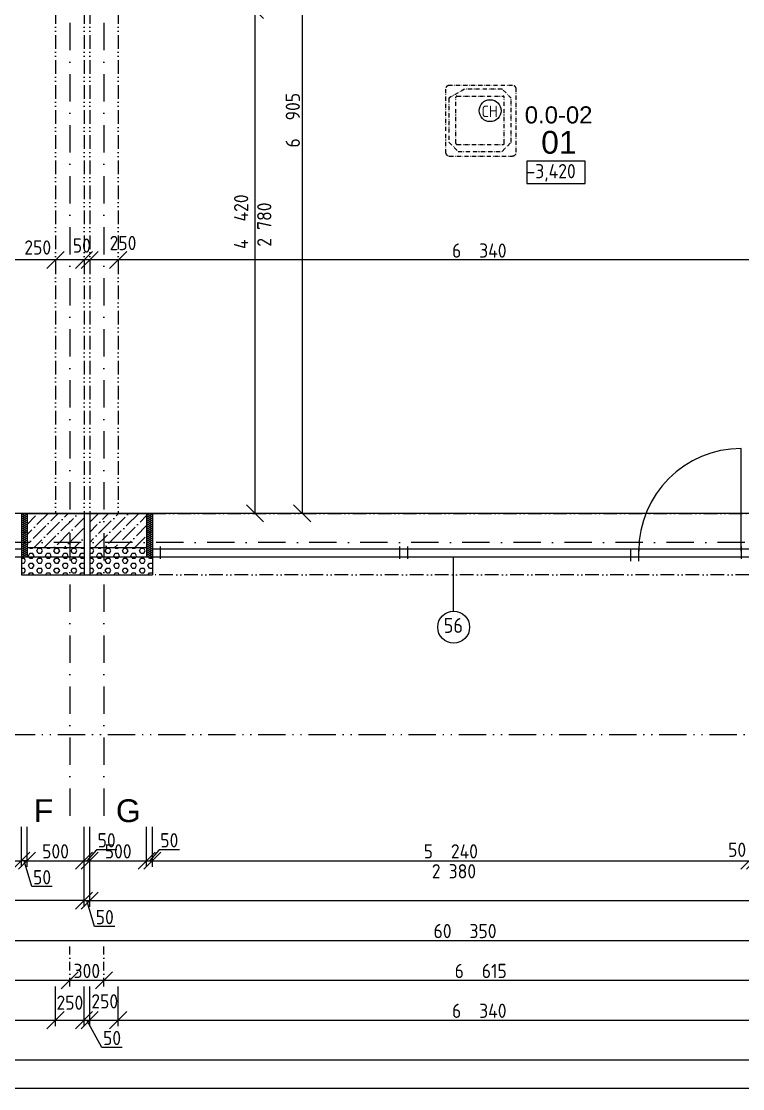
# Model space of a CAD drawing. Extents: x 4511820 to 5180432, y -1526536 to -944957.
# Drawn here: x 5006851 to 5013183, y -1436479 to -1427107 of the extents above; entities that cross this region are included whole.
import ezdxf

# ---------------------------------------------------------------- set-up
doc = ezdxf.new("R2010")
doc.units = 0
doc.header["$MEASUREMENT"] = 0
doc.linetypes.add('ACAD_ISO12W100', pattern=[22, 12, -3, 0.5, -3, 0.5, -3])
doc.linetypes.add('BODKOCIARKOVANA_3', pattern=[5.6, 3, -1.3, 0, -1.3])
doc.layers.get('0').update_dxf_attribs({"linetype": 'CONTINUOUS'})
doc.layers.get('Defpoints').update_dxf_attribs({"color": 61, "linetype": 'CONTINUOUS'})
for name, color, linetype in [('KÓTY', 4, 'CONTINUOUS'), ('MÚRY', 1, 'CONTINUOUS'), ('OKNÁ', 143, 'CONTINUOUS'), ('osi', 253, 'CONTINUOUS'), ('Plochy', 41, 'CONTINUOUS'), ('POPIS', 7, 'CONTINUOUS'), ('TENKÁ', 7, 'CONTINUOUS'), ('ZZ-chladenie', 133, 'CONTINUOUS'), ('ŠRAFY', 82, 'CONTINUOUS')]:
    doc.layers.add(name, color=color, linetype=linetype)
doc.styles.add('ARIAL', font='arial.ttf')
doc.styles.add('styl1', font='arial.ttf')
doc.styles.add('STYLE1', font='isocp.shx')
doc.dimstyles.new('STANDARD-50', dxfattribs={"dimtxt": 125, "dimasz": 150, "dimexe": 10, "dimexo": 200, "dimgap": 20, "dimtad": 1, "dimdsep": 46, "dimlunit": 6, "dimtxsty": 'STYLE1', "dimblk1": 'OBLIQUE', "dimblk2": 'OBLIQUE', "dimsah": 1, "dimcen": 2.5, "dimse1": 1, "dimse2": 1, "dimadec": 0, "dimazin": 0, "dimtfac": 1, "dimtmove": 1, "dimatfit": 3, "dimldrblk": 'OBLIQUE', "dimfxl": 1, "dimtolj": 1, "dimtzin": 0, "dimarcsym": 0})
pattern_1 = [(45, (584112, 0), (33.1456304, 121.533978), [156.25, -31.25, 0, -31.25])]
pattern_2 = [(0, (9e-09, -175781), (0, 43.3012702), [25, -50]), (120, (9e-09, -175781), (-37.5, -21.6506351), [25, -50]), (60, (25, -175781), (-37.5, 21.6506351), [25, -50])]

# ---------------------------------------------------------------- blocks, each defined once
blk = doc.blocks.new('_OBLIQUE')
at = {"color": 0, "linetype": 'ByBlock'}
blk.add_line((-0.5, -0.5), (0.5, 0.5), dxfattribs=at)
blk = doc.blocks.new('*D13541')
at = {"layer": 'Defpoints', "color": 0}
for p in [(5000661, -1431683), (5007276, -1431683), (5007276, -1435527.7)]:
    blk.add_point(p, dxfattribs=at)
at = {"layer": 'KÓTY', "color": 0, "lineweight": -2}
blk.add_line((5000661, -1435527.7), (5007276, -1435527.7), dxfattribs=at)
at = {"layer": 'KÓTY', "color": 0, "linetype": 'ByBlock', "lineweight": -2, "xscale": 150, "yscale": 150, "zscale": 150, "rotation": 180}
blk.add_blockref('_OBLIQUE', (5000661, -1435527.7), dxfattribs=at)
at = {"layer": 'KÓTY', "color": 0, "linetype": 'ByBlock', "lineweight": -2, "xscale": 150, "yscale": 150, "zscale": 150}
blk.add_blockref('_OBLIQUE', (5007276, -1435527.7), dxfattribs=at)
at = {"layer": 'KÓTY', "color": 0, "insert": (5003968.5, -1435445.2), "char_height": 125, "attachment_point": 5, "style": 'STYLE1'}
blk.add_mtext('\\A1;6ﾠ615', dxfattribs=at)
blk = doc.blocks.new('*D13542')
at = {"layer": 'Defpoints', "color": 0}
for p in [(5007276, -1431683), (5007576, -1431683), (5007576, -1435527.7)]:
    blk.add_point(p, dxfattribs=at)
at = {"layer": 'KÓTY', "color": 0, "lineweight": -2}
blk.add_line((5007276, -1435527.7), (5007576, -1435527.7), dxfattribs=at)
at = {"layer": 'KÓTY', "color": 0, "linetype": 'ByBlock', "lineweight": -2, "xscale": 150, "yscale": 150, "zscale": 150, "rotation": 180}
blk.add_blockref('_OBLIQUE', (5007276, -1435527.7), dxfattribs=at)
at = {"layer": 'KÓTY', "color": 0, "linetype": 'ByBlock', "lineweight": -2, "xscale": 150, "yscale": 150, "zscale": 150}
blk.add_blockref('_OBLIQUE', (5007576, -1435527.7), dxfattribs=at)
at = {"layer": 'KÓTY', "color": 0, "insert": (5007426, -1435445.2), "char_height": 125, "attachment_point": 5, "style": 'STYLE1'}
blk.add_mtext('\\A1;300', dxfattribs=at)
blk = doc.blocks.new('*D13543')
at = {"layer": 'Defpoints', "color": 0}
for p in [(5007576, -1431683), (5014191, -1431683), (5014191, -1435527.7)]:
    blk.add_point(p, dxfattribs=at)
at = {"layer": 'KÓTY', "color": 0, "lineweight": -2}
blk.add_line((5007576, -1435527.7), (5014191, -1435527.7), dxfattribs=at)
at = {"layer": 'KÓTY', "color": 0, "linetype": 'ByBlock', "lineweight": -2, "xscale": 150, "yscale": 150, "zscale": 150, "rotation": 180}
blk.add_blockref('_OBLIQUE', (5007576, -1435527.7), dxfattribs=at)
at = {"layer": 'KÓTY', "color": 0, "linetype": 'ByBlock', "lineweight": -2, "xscale": 150, "yscale": 150, "zscale": 150}
blk.add_blockref('_OBLIQUE', (5014191, -1435527.7), dxfattribs=at)
at = {"layer": 'KÓTY', "color": 0, "insert": (5010883.5, -1435445.2), "char_height": 125, "attachment_point": 5, "style": 'STYLE1'}
blk.add_mtext('\\A1;6ﾠ615', dxfattribs=at)
blk = doc.blocks.new('*D13551')
at = {"layer": 'Defpoints', "color": 0}
for p in [(5000811, -1431428), (5007151, -1431428), (5007151, -1435877.7)]:
    blk.add_point(p, dxfattribs=at)
at = {"layer": 'KÓTY', "color": 0, "lineweight": -2}
blk.add_line((5000811, -1435877.7), (5007151, -1435877.7), dxfattribs=at)
at = {"layer": 'KÓTY', "color": 0, "linetype": 'ByBlock', "lineweight": -2, "xscale": 150, "yscale": 150, "zscale": 150, "rotation": 180}
blk.add_blockref('_OBLIQUE', (5000811, -1435877.7), dxfattribs=at)
at = {"layer": 'KÓTY', "color": 0, "linetype": 'ByBlock', "lineweight": -2, "xscale": 150, "yscale": 150, "zscale": 150}
blk.add_blockref('_OBLIQUE', (5007151, -1435877.7), dxfattribs=at)
at = {"layer": 'KÓTY', "color": 0, "insert": (5003981, -1435795.2), "char_height": 125, "attachment_point": 5, "style": 'STYLE1'}
blk.add_mtext('\\A1;6ﾠ340', dxfattribs=at)
blk = doc.blocks.new('*D13552')
at = {"layer": 'Defpoints', "color": 0}
for p in [(5007151, -1431428), (5007401, -1431428), (5007401, -1435877.7)]:
    blk.add_point(p, dxfattribs=at)
at = {"layer": 'KÓTY', "color": 0, "lineweight": -2}
blk.add_line((5007151, -1435877.7), (5007401, -1435877.7), dxfattribs=at)
at = {"layer": 'KÓTY', "color": 0, "linetype": 'ByBlock', "lineweight": -2, "xscale": 150, "yscale": 150, "zscale": 150, "rotation": 180}
blk.add_blockref('_OBLIQUE', (5007151, -1435877.7), dxfattribs=at)
at = {"layer": 'KÓTY', "color": 0, "linetype": 'ByBlock', "lineweight": -2, "xscale": 150, "yscale": 150, "zscale": 150}
blk.add_blockref('_OBLIQUE', (5007401, -1435877.7), dxfattribs=at)
at = {"layer": 'KÓTY', "color": 0, "insert": (5007277, -1435723.9), "char_height": 125, "attachment_point": 5, "style": 'STYLE1'}
blk.add_mtext('\\A1;250', dxfattribs=at)
blk = doc.blocks.new('*D13553')
at = {"layer": 'Defpoints', "color": 0}
for p in [(5007401, -1431428), (5007451, -1431428), (5007451, -1435877.7)]:
    blk.add_point(p, dxfattribs=at)
at = {"layer": 'KÓTY', "color": 0, "lineweight": -2}
for p, q in [((5007401, -1435877.7), (5007451, -1435877.7)), ((5007558.5, -1436116.9), (5007426, -1435877.7)), ((5007736.1, -1436116.9), (5007558.5, -1436116.9))]:
    blk.add_line(p, q, dxfattribs=at)
at = {"layer": 'KÓTY', "color": 0, "linetype": 'ByBlock', "lineweight": -2, "xscale": 150, "yscale": 150, "zscale": 150, "rotation": 180}
blk.add_blockref('_OBLIQUE', (5007401, -1435877.7), dxfattribs=at)
at = {"layer": 'KÓTY', "color": 0, "linetype": 'ByBlock', "lineweight": -2, "xscale": 150, "yscale": 150, "zscale": 150}
blk.add_blockref('_OBLIQUE', (5007451, -1435877.7), dxfattribs=at)
at = {"layer": 'KÓTY', "color": 0, "insert": (5007647.3, -1436034.4), "char_height": 125, "attachment_point": 5, "style": 'STYLE1'}
blk.add_mtext('\\A1;50', dxfattribs=at)
blk = doc.blocks.new('*D13554')
at = {"layer": 'Defpoints', "color": 0}
for p in [(5007451, -1431428), (5007701, -1431428), (5007701, -1435877.7)]:
    blk.add_point(p, dxfattribs=at)
at = {"layer": 'KÓTY', "color": 0, "lineweight": -2}
blk.add_line((5007451, -1435877.7), (5007701, -1435877.7), dxfattribs=at)
at = {"layer": 'KÓTY', "color": 0, "linetype": 'ByBlock', "lineweight": -2, "xscale": 150, "yscale": 150, "zscale": 150, "rotation": 180}
blk.add_blockref('_OBLIQUE', (5007451, -1435877.7), dxfattribs=at)
at = {"layer": 'KÓTY', "color": 0, "linetype": 'ByBlock', "lineweight": -2, "xscale": 150, "yscale": 150, "zscale": 150}
blk.add_blockref('_OBLIQUE', (5007701, -1435877.7), dxfattribs=at)
at = {"layer": 'KÓTY', "color": 0, "insert": (5007583, -1435712.4), "char_height": 125, "attachment_point": 5, "style": 'STYLE1'}
blk.add_mtext('\\A1;250', dxfattribs=at)
blk = doc.blocks.new('*D13555')
at = {"layer": 'Defpoints', "color": 0}
for p in [(5007701, -1431428), (5014041, -1431428), (5014041, -1435877.7)]:
    blk.add_point(p, dxfattribs=at)
at = {"layer": 'KÓTY', "color": 0, "lineweight": -2}
blk.add_line((5007701, -1435877.7), (5014041, -1435877.7), dxfattribs=at)
at = {"layer": 'KÓTY', "color": 0, "linetype": 'ByBlock', "lineweight": -2, "xscale": 150, "yscale": 150, "zscale": 150, "rotation": 180}
blk.add_blockref('_OBLIQUE', (5007701, -1435877.7), dxfattribs=at)
at = {"layer": 'KÓTY', "color": 0, "linetype": 'ByBlock', "lineweight": -2, "xscale": 150, "yscale": 150, "zscale": 150}
blk.add_blockref('_OBLIQUE', (5014041, -1435877.7), dxfattribs=at)
at = {"layer": 'KÓTY', "color": 0, "insert": (5010871, -1435795.2), "char_height": 125, "attachment_point": 5, "style": 'STYLE1'}
blk.add_mtext('\\A1;6ﾠ340', dxfattribs=at)
blk = doc.blocks.new('*D13559')
at = {"layer": 'Defpoints', "color": 0}
for p in [(4980571, -1425038), (5007401, -1433058), (4980571, -1434827.7)]:
    blk.add_point(p, dxfattribs=at)
at = {"layer": 'KÓTY', "color": 0, "lineweight": -2}
blk.add_line((5007401, -1434827.7), (4980571, -1434827.7), dxfattribs=at)
at = {"layer": 'KÓTY', "color": 0, "linetype": 'ByBlock', "lineweight": -2, "xscale": 150, "yscale": 150, "zscale": 150, "rotation": 180}
blk.add_blockref('_OBLIQUE', (4980571, -1434827.7), dxfattribs=at)
at = {"layer": 'KÓTY', "color": 0, "linetype": 'ByBlock', "lineweight": -2, "xscale": 150, "yscale": 150, "zscale": 150}
blk.add_blockref('_OBLIQUE', (5007401, -1434827.7), dxfattribs=at)
at = {"layer": 'KÓTY', "color": 0, "insert": (4993986, -1434745.2), "char_height": 125, "attachment_point": 5, "style": 'STYLE1'}
blk.add_mtext('\\A1;26ﾠ830', dxfattribs=at)
blk = doc.blocks.new('*D13560')
at = {"layer": 'Defpoints', "color": 0}
for p in [(4980571, -1429158), (5040921, -1429158), (5040921, -1435177.7)]:
    blk.add_point(p, dxfattribs=at)
at = {"layer": 'KÓTY', "color": 0, "lineweight": -2}
blk.add_line((4980571, -1435177.7), (5040921, -1435177.7), dxfattribs=at)
at = {"layer": 'KÓTY', "color": 0, "linetype": 'ByBlock', "lineweight": -2, "xscale": 150, "yscale": 150, "zscale": 150, "rotation": 180}
blk.add_blockref('_OBLIQUE', (4980571, -1435177.7), dxfattribs=at)
at = {"layer": 'KÓTY', "color": 0, "linetype": 'ByBlock', "lineweight": -2, "xscale": 150, "yscale": 150, "zscale": 150}
blk.add_blockref('_OBLIQUE', (5040921, -1435177.7), dxfattribs=at)
at = {"layer": 'KÓTY', "color": 0, "insert": (5010746, -1435095.2), "char_height": 125, "attachment_point": 5, "style": 'STYLE1'}
blk.add_mtext('\\A1;60ﾠ350', dxfattribs=at)
blk = doc.blocks.new('*D13578')
at = {"layer": 'Defpoints', "color": 0}
for p in [(5007401, -1431968), (5007451, -1431968), (5007451, -1434827.7)]:
    blk.add_point(p, dxfattribs=at)
at = {"layer": 'KÓTY', "color": 0, "lineweight": -2}
for p, q in [((5007401, -1434827.7), (5007451, -1434827.7)), ((5007494.3, -1435055.2), (5007426, -1434827.7)), ((5007671.8, -1435055.2), (5007494.3, -1435055.2))]:
    blk.add_line(p, q, dxfattribs=at)
at = {"layer": 'KÓTY', "color": 0, "linetype": 'ByBlock', "lineweight": -2, "xscale": 150, "yscale": 150, "zscale": 150, "rotation": 180}
blk.add_blockref('_OBLIQUE', (5007401, -1434827.7), dxfattribs=at)
at = {"layer": 'KÓTY', "color": 0, "linetype": 'ByBlock', "lineweight": -2, "xscale": 150, "yscale": 150, "zscale": 150}
blk.add_blockref('_OBLIQUE', (5007451, -1434827.7), dxfattribs=at)
at = {"layer": 'KÓTY', "color": 0, "insert": (5007583, -1434972.7), "char_height": 125, "attachment_point": 5, "style": 'STYLE1'}
blk.add_mtext('\\A1;50', dxfattribs=at)
blk = doc.blocks.new('*D13579')
at = {"layer": 'Defpoints', "color": 0}
for p in [(5040921, -1431808), (5007451, -1431968), (5040921, -1434827.7)]:
    blk.add_point(p, dxfattribs=at)
at = {"layer": 'KÓTY', "color": 0, "lineweight": -2}
blk.add_line((5007451, -1434827.7), (5040921, -1434827.7), dxfattribs=at)
at = {"layer": 'KÓTY', "color": 0, "linetype": 'ByBlock', "lineweight": -2, "xscale": 150, "yscale": 150, "zscale": 150, "rotation": 180}
blk.add_blockref('_OBLIQUE', (5007451, -1434827.7), dxfattribs=at)
at = {"layer": 'KÓTY', "color": 0, "linetype": 'ByBlock', "lineweight": -2, "xscale": 150, "yscale": 150, "zscale": 150}
blk.add_blockref('_OBLIQUE', (5040921, -1434827.7), dxfattribs=at)
at = {"layer": 'KÓTY', "color": 0, "insert": (5024186, -1434745.2), "char_height": 125, "attachment_point": 5, "style": 'STYLE1'}
blk.add_mtext('\\A1;33ﾠ470', dxfattribs=at)
blk = doc.blocks.new('*D13585')
at = {"layer": 'Defpoints', "color": 0}
for p in [(5007951, -1431808), (5008001, -1431808), (5008001, -1434477.7)]:
    blk.add_point(p, dxfattribs=at)
at = {"layer": 'KÓTY', "color": 0, "lineweight": -2}
for p, q in [((5008061, -1434380.5), (5007976, -1434477.7)), ((5008238.6, -1434380.5), (5008061, -1434380.5)), ((5007951, -1434477.7), (5008001, -1434477.7))]:
    blk.add_line(p, q, dxfattribs=at)
at = {"layer": 'KÓTY', "color": 0, "linetype": 'ByBlock', "lineweight": -2, "xscale": 150, "yscale": 150, "zscale": 150, "rotation": 180}
blk.add_blockref('_OBLIQUE', (5007951, -1434477.7), dxfattribs=at)
at = {"layer": 'KÓTY', "color": 0, "linetype": 'ByBlock', "lineweight": -2, "xscale": 150, "yscale": 150, "zscale": 150}
blk.add_blockref('_OBLIQUE', (5008001, -1434477.7), dxfattribs=at)
at = {"layer": 'KÓTY', "color": 0, "insert": (5008149.8, -1434298), "char_height": 125, "attachment_point": 5, "style": 'STYLE1'}
blk.add_mtext('\\A1;50', dxfattribs=at)
blk = doc.blocks.new('*D13586')
at = {"layer": 'Defpoints', "color": 0}
for p in [(5007451, -1431808), (5007951, -1431808), (5007951, -1434477.7)]:
    blk.add_point(p, dxfattribs=at)
at = {"layer": 'KÓTY', "color": 0, "lineweight": -2}
blk.add_line((5007451, -1434477.7), (5007951, -1434477.7), dxfattribs=at)
at = {"layer": 'KÓTY', "color": 0, "linetype": 'ByBlock', "lineweight": -2, "xscale": 150, "yscale": 150, "zscale": 150, "rotation": 180}
blk.add_blockref('_OBLIQUE', (5007451, -1434477.7), dxfattribs=at)
at = {"layer": 'KÓTY', "color": 0, "linetype": 'ByBlock', "lineweight": -2, "xscale": 150, "yscale": 150, "zscale": 150}
blk.add_blockref('_OBLIQUE', (5007951, -1434477.7), dxfattribs=at)
at = {"layer": 'KÓTY', "color": 0, "insert": (5007701, -1434395.2), "char_height": 125, "attachment_point": 5, "style": 'STYLE1'}
blk.add_mtext('\\A1;500', dxfattribs=at)
blk = doc.blocks.new('*D13587')
at = {"layer": 'Defpoints', "color": 0}
for p in [(5007401, -1431808), (5007451, -1431808), (5007451, -1434477.7)]:
    blk.add_point(p, dxfattribs=at)
at = {"layer": 'KÓTY', "color": 0, "lineweight": -2}
for p, q in [((5007511, -1434380.5), (5007426, -1434477.7)), ((5007688.6, -1434380.5), (5007511, -1434380.5)), ((5007401, -1434477.7), (5007451, -1434477.7))]:
    blk.add_line(p, q, dxfattribs=at)
at = {"layer": 'KÓTY', "color": 0, "linetype": 'ByBlock', "lineweight": -2, "xscale": 150, "yscale": 150, "zscale": 150, "rotation": 180}
blk.add_blockref('_OBLIQUE', (5007401, -1434477.7), dxfattribs=at)
at = {"layer": 'KÓTY', "color": 0, "linetype": 'ByBlock', "lineweight": -2, "xscale": 150, "yscale": 150, "zscale": 150}
blk.add_blockref('_OBLIQUE', (5007451, -1434477.7), dxfattribs=at)
at = {"layer": 'KÓTY', "color": 0, "insert": (5007599.8, -1434298), "char_height": 125, "attachment_point": 5, "style": 'STYLE1'}
blk.add_mtext('\\A1;50', dxfattribs=at)
blk = doc.blocks.new('*D13588')
at = {"layer": 'Defpoints', "color": 0}
for p in [(5006901, -1431808), (5007401, -1431808), (5007401, -1434477.7)]:
    blk.add_point(p, dxfattribs=at)
at = {"layer": 'KÓTY', "color": 0, "lineweight": -2}
blk.add_line((5006901, -1434477.7), (5007401, -1434477.7), dxfattribs=at)
at = {"layer": 'KÓTY', "color": 0, "linetype": 'ByBlock', "lineweight": -2, "xscale": 150, "yscale": 150, "zscale": 150, "rotation": 180}
blk.add_blockref('_OBLIQUE', (5006901, -1434477.7), dxfattribs=at)
at = {"layer": 'KÓTY', "color": 0, "linetype": 'ByBlock', "lineweight": -2, "xscale": 150, "yscale": 150, "zscale": 150}
blk.add_blockref('_OBLIQUE', (5007401, -1434477.7), dxfattribs=at)
at = {"layer": 'KÓTY', "color": 0, "insert": (5007151, -1434395.2), "char_height": 125, "attachment_point": 5, "style": 'STYLE1'}
blk.add_mtext('\\A1;500', dxfattribs=at)
blk = doc.blocks.new('*D13589')
at = {"layer": 'Defpoints', "color": 0}
for p in [(5006851, -1431808), (5006901, -1431808), (5006851, -1434477.7)]:
    blk.add_point(p, dxfattribs=at)
at = {"layer": 'KÓTY', "color": 0, "lineweight": -2}
for p, q in [((5006901, -1434477.7), (5006851, -1434477.7)), ((5006944.3, -1434705.2), (5006876, -1434477.7)), ((5007121.8, -1434705.2), (5006944.3, -1434705.2))]:
    blk.add_line(p, q, dxfattribs=at)
at = {"layer": 'KÓTY', "color": 0, "linetype": 'ByBlock', "lineweight": -2, "xscale": 150, "yscale": 150, "zscale": 150, "rotation": 180}
blk.add_blockref('_OBLIQUE', (5006851, -1434477.7), dxfattribs=at)
at = {"layer": 'KÓTY', "color": 0, "linetype": 'ByBlock', "lineweight": -2, "xscale": 150, "yscale": 150, "zscale": 150}
blk.add_blockref('_OBLIQUE', (5006901, -1434477.7), dxfattribs=at)
at = {"layer": 'KÓTY', "color": 0, "insert": (5007033, -1434622.7), "char_height": 125, "attachment_point": 5, "style": 'STYLE1'}
blk.add_mtext('\\A1;50', dxfattribs=at)
blk = doc.blocks.new('*D13591')
at = {"layer": 'Defpoints', "color": 0}
for p in [(5001561, -1431738), (5006851, -1431808), (5006851, -1434477.7)]:
    blk.add_point(p, dxfattribs=at)
at = {"layer": 'KÓTY', "color": 0, "lineweight": -2}
blk.add_line((5001561, -1434477.7), (5006851, -1434477.7), dxfattribs=at)
at = {"layer": 'KÓTY', "color": 0, "linetype": 'ByBlock', "lineweight": -2, "xscale": 150, "yscale": 150, "zscale": 150, "rotation": 180}
blk.add_blockref('_OBLIQUE', (5001561, -1434477.7), dxfattribs=at)
at = {"layer": 'KÓTY', "color": 0, "linetype": 'ByBlock', "lineweight": -2, "xscale": 150, "yscale": 150, "zscale": 150}
blk.add_blockref('_OBLIQUE', (5006851, -1434477.7), dxfattribs=at)
at = {"layer": 'KÓTY', "color": 0, "insert": (5004206, -1434395.2), "char_height": 125, "attachment_point": 5, "style": 'STYLE1'}
blk.add_mtext('\\A1;5ﾠ290', dxfattribs=at)
blk = doc.blocks.new('*D13592')
at = {"layer": 'Defpoints', "color": 0}
for p in [(5008001, -1431968), (5013241, -1431968), (5013241, -1434477.7)]:
    blk.add_point(p, dxfattribs=at)
at = {"layer": 'KÓTY', "color": 0, "lineweight": -2}
blk.add_line((5008001, -1434477.7), (5013241, -1434477.7), dxfattribs=at)
at = {"layer": 'KÓTY', "color": 0, "linetype": 'ByBlock', "lineweight": -2, "xscale": 150, "yscale": 150, "zscale": 150, "rotation": 180}
blk.add_blockref('_OBLIQUE', (5008001, -1434477.7), dxfattribs=at)
at = {"layer": 'KÓTY', "color": 0, "linetype": 'ByBlock', "lineweight": -2, "xscale": 150, "yscale": 150, "zscale": 150}
blk.add_blockref('_OBLIQUE', (5013241, -1434477.7), dxfattribs=at)
at = {"layer": 'KÓTY', "color": 0, "insert": (5010621, -1434395.2), "char_height": 125, "attachment_point": 5, "style": 'STYLE1'}
blk.add_mtext('\\A1;5ﾠ240', dxfattribs=at)
blk = doc.blocks.new('*D21737')
at = {"layer": 'Defpoints', "color": 0}
for p in [(5007701, -1429202.5), (5007701, -1429218), (5014041, -1429218)]:
    blk.add_point(p, dxfattribs=at)
at = {"layer": 'KÓTY', "color": 0, "lineweight": -2}
blk.add_line((5014041, -1429202.5), (5007701, -1429202.5), dxfattribs=at)
at = {"layer": 'KÓTY', "color": 0, "linetype": 'ByBlock', "lineweight": -2, "xscale": 150, "yscale": 150, "zscale": 150, "rotation": 180}
blk.add_blockref('_OBLIQUE', (5007701, -1429202.5), dxfattribs=at)
at = {"layer": 'KÓTY', "color": 0, "linetype": 'ByBlock', "lineweight": -2, "xscale": 150, "yscale": 150, "zscale": 150}
blk.add_blockref('_OBLIQUE', (5014041, -1429202.5), dxfattribs=at)
at = {"layer": 'KÓTY', "color": 0, "insert": (5010871, -1429120), "char_height": 125, "attachment_point": 5, "style": 'STYLE1'}
blk.add_mtext('\\A1;6ﾠ340', dxfattribs=at)
blk = doc.blocks.new('*D21738')
at = {"layer": 'Defpoints', "color": 0}
for p in [(5007451, -1429202.5), (5007451, -1429218), (5007701, -1429218)]:
    blk.add_point(p, dxfattribs=at)
at = {"layer": 'KÓTY', "color": 0, "lineweight": -2}
blk.add_line((5007701, -1429202.5), (5007451, -1429202.5), dxfattribs=at)
at = {"layer": 'KÓTY', "color": 0, "linetype": 'ByBlock', "lineweight": -2, "xscale": 150, "yscale": 150, "zscale": 150, "rotation": 180}
blk.add_blockref('_OBLIQUE', (5007451, -1429202.5), dxfattribs=at)
at = {"layer": 'KÓTY', "color": 0, "linetype": 'ByBlock', "lineweight": -2, "xscale": 150, "yscale": 150, "zscale": 150}
blk.add_blockref('_OBLIQUE', (5007701, -1429202.5), dxfattribs=at)
at = {"layer": 'KÓTY', "color": 0, "insert": (5007743.5, -1429054), "char_height": 125, "attachment_point": 5, "style": 'STYLE1'}
blk.add_mtext('\\A1;250', dxfattribs=at)
blk = doc.blocks.new('*D21739')
at = {"layer": 'Defpoints', "color": 0}
for p in [(5007401, -1429202.5), (5007401, -1429218), (5007451, -1429218)]:
    blk.add_point(p, dxfattribs=at)
at = {"layer": 'KÓTY', "color": 0, "lineweight": -2}
blk.add_line((5007451, -1429202.5), (5007401, -1429202.5), dxfattribs=at)
at = {"layer": 'KÓTY', "color": 0, "linetype": 'ByBlock', "lineweight": -2, "xscale": 150, "yscale": 150, "zscale": 150, "rotation": 180}
blk.add_blockref('_OBLIQUE', (5007401, -1429202.5), dxfattribs=at)
at = {"layer": 'KÓTY', "color": 0, "linetype": 'ByBlock', "lineweight": -2, "xscale": 150, "yscale": 150, "zscale": 150}
blk.add_blockref('_OBLIQUE', (5007451, -1429202.5), dxfattribs=at)
at = {"layer": 'KÓTY', "color": 0, "insert": (5007382, -1429076), "char_height": 125, "attachment_point": 5, "style": 'STYLE1'}
blk.add_mtext('\\A1;50', dxfattribs=at)
blk = doc.blocks.new('*D21740')
at = {"layer": 'Defpoints', "color": 0}
for p in [(5007151, -1429202.5), (5007151, -1429218), (5007401, -1429218)]:
    blk.add_point(p, dxfattribs=at)
at = {"layer": 'KÓTY', "color": 0, "lineweight": -2}
blk.add_line((5007401, -1429202.5), (5007151, -1429202.5), dxfattribs=at)
at = {"layer": 'KÓTY', "color": 0, "linetype": 'ByBlock', "lineweight": -2, "xscale": 150, "yscale": 150, "zscale": 150, "rotation": 180}
blk.add_blockref('_OBLIQUE', (5007151, -1429202.5), dxfattribs=at)
at = {"layer": 'KÓTY', "color": 0, "linetype": 'ByBlock', "lineweight": -2, "xscale": 150, "yscale": 150, "zscale": 150}
blk.add_blockref('_OBLIQUE', (5007401, -1429202.5), dxfattribs=at)
at = {"layer": 'KÓTY', "color": 0, "insert": (5006995, -1429093), "char_height": 125, "attachment_point": 5, "style": 'STYLE1'}
blk.add_mtext('\\A1;250', dxfattribs=at)
blk = doc.blocks.new('*D21741')
at = {"layer": 'Defpoints', "color": 0}
for p in [(5000811, -1429202.5), (5000811, -1429218), (5007151, -1429218)]:
    blk.add_point(p, dxfattribs=at)
at = {"layer": 'KÓTY', "color": 0, "lineweight": -2}
blk.add_line((5007151, -1429202.5), (5000811, -1429202.5), dxfattribs=at)
at = {"layer": 'KÓTY', "color": 0, "linetype": 'ByBlock', "lineweight": -2, "xscale": 150, "yscale": 150, "zscale": 150, "rotation": 180}
blk.add_blockref('_OBLIQUE', (5000811, -1429202.5), dxfattribs=at)
at = {"layer": 'KÓTY', "color": 0, "linetype": 'ByBlock', "lineweight": -2, "xscale": 150, "yscale": 150, "zscale": 150}
blk.add_blockref('_OBLIQUE', (5007151, -1429202.5), dxfattribs=at)
at = {"layer": 'KÓTY', "color": 0, "insert": (5004537, -1429118), "char_height": 125, "attachment_point": 5, "style": 'STYLE1'}
blk.add_mtext('\\A1;6ﾠ340', dxfattribs=at)
blk = doc.blocks.new('*D21846')
at = {"layer": 'Defpoints', "color": 0}
for p in [(5008216, -1424523), (5008216, -1431428), (5009316.5, -1431428)]:
    blk.add_point(p, dxfattribs=at)
at = {"layer": 'KÓTY', "color": 0, "lineweight": -2}
blk.add_line((5009316.5, -1424523), (5009316.5, -1431428), dxfattribs=at)
at = {"layer": 'KÓTY', "color": 0, "linetype": 'ByBlock', "lineweight": -2, "xscale": 150, "yscale": 150, "zscale": 150}
for p, rotation in [((5009316.5, -1424523), 90), ((5009316.5, -1431428), 270)]:
    blk.add_blockref('_OBLIQUE', p, dxfattribs=dict(at, rotation=rotation))
at = {"layer": 'KÓTY', "color": 0, "insert": (5009234, -1427975.5), "char_height": 125, "attachment_point": 5, "rotation": 90, "style": 'STYLE1'}
blk.add_mtext('\\A1;6ﾠ905', dxfattribs=at)
blk = doc.blocks.new('*D21850')
at = {"layer": 'Defpoints', "color": 0}
for p in [(5007701, -1427008), (5007701, -1431428), (5008902, -1431428)]:
    blk.add_point(p, dxfattribs=at)
at = {"layer": 'KÓTY', "color": 0, "lineweight": -2}
blk.add_line((5008902, -1427008), (5008902, -1431428), dxfattribs=at)
at = {"layer": 'KÓTY', "color": 0, "linetype": 'ByBlock', "lineweight": -2, "xscale": 150, "yscale": 150, "zscale": 150}
for p, rotation in [((5008902, -1427008), 90), ((5008902, -1431428), 270)]:
    blk.add_blockref('_OBLIQUE', p, dxfattribs=dict(at, rotation=rotation))
at = {"layer": 'KÓTY', "color": 0, "insert": (5008780.5, -1428866.5), "char_height": 125, "attachment_point": 5, "rotation": 90, "style": 'STYLE1'}
blk.add_mtext('\\A1;4ﾠ420', dxfattribs=at)
blk = doc.blocks.new('*D48891')
at = {"layer": 'Defpoints', "color": 0}
for p in [(5013241, -1431808), (5013291, -1431808), (5013241, -1434477.7)]:
    blk.add_point(p, dxfattribs=at)
at = {"layer": 'KÓTY', "color": 0, "lineweight": -2}
blk.add_line((5013291, -1434477.7), (5013241, -1434477.7), dxfattribs=at)
at = {"layer": 'KÓTY', "color": 0, "linetype": 'ByBlock', "lineweight": -2, "xscale": 150, "yscale": 150, "zscale": 150, "rotation": 180}
blk.add_blockref('_OBLIQUE', (5013241, -1434477.7), dxfattribs=at)
at = {"layer": 'KÓTY', "color": 0, "linetype": 'ByBlock', "lineweight": -2, "xscale": 150, "yscale": 150, "zscale": 150}
blk.add_blockref('_OBLIQUE', (5013291, -1434477.7), dxfattribs=at)
at = {"layer": 'KÓTY', "color": 0, "insert": (5013134.5, -1434381.5), "char_height": 125, "attachment_point": 5, "style": 'STYLE1'}
blk.add_mtext('\\A1;50', dxfattribs=at)

msp = doc.modelspace()

# ---------------------------------------------------------------- hatches: boundary and pattern name
at = {"layer": 'ŠRAFY'}
h = msp.add_hatch(dxfattribs=at)
h.set_pattern_fill('HONEY', color=256, scale=80)
h.set_pattern_definition([(0, (665108.856, -26883.5), (15, 8.660254038), [10, -20]), (120, (665108.856, -26883.5), (-15, 8.660254038), [10, -20]), (60, (665108.856, -26883.5), (1e-14, 17.320508076), [-20, 10])])
h.paths.add_polyline_path([(5006901, -1431728.048), (5006901, -1431428.048), (5006851, -1431428.048), (5006851, -1431738.048), (5006851, -1431808.048), (5006901, -1431808.048)])
h = msp.add_hatch(dxfattribs=at)
h.set_pattern_fill('ANSI36', color=256, scale=500)
h.set_pattern_definition(pattern_1)
h.paths.add_polyline_path([(5007151, -1431428.048), (5006901, -1431428.048), (5006901, -1431728.048), (5007401, -1431728.048), (5007401, -1431428.048)])
h = msp.add_hatch(dxfattribs=at)
h.set_pattern_fill('ANSI36', color=256, scale=500)
h.set_pattern_definition(pattern_1)
h.paths.add_polyline_path([(5007701, -1431428.048), (5007451, -1431428.048), (5007451, -1431728.048), (5007951, -1431728.048), (5007951, -1431428.048)])
h = msp.add_hatch(dxfattribs=at)
h.set_pattern_fill('HONEY', color=256, scale=80)
h.set_pattern_definition([(0, (666208.856, -26883.5), (15, 8.660254038), [10, -20]), (120, (666208.856, -26883.5), (-15, 8.660254038), [10, -20]), (60, (666208.856, -26883.5), (1e-14, 17.320508076), [-20, 10])])
h.paths.add_polyline_path([(5008001, -1431728.048), (5008001, -1431428.048), (5007951, -1431428.048), (5007951, -1431738.048), (5007951, -1431808.048), (5008001, -1431808.048)])
h = msp.add_hatch(dxfattribs=at)
h.set_pattern_fill('HEX', color=256, scale=200)
h.set_pattern_definition(pattern_2)
h.paths.add_polyline_path([(5007401, -1431728.048), (5006901, -1431728.048), (5006901, -1431808.048), (5007401, -1431808.048)])
h = msp.add_hatch(dxfattribs=at)
h.set_pattern_fill('HEX', color=256, scale=200)
h.set_pattern_definition(pattern_2)
h.paths.add_polyline_path([(5007951, -1431808.048), (5007951, -1431728.048), (5007451, -1431728.048), (5007451, -1431808.048)])
h = msp.add_hatch(dxfattribs=at)
h.set_pattern_fill('HEX', color=256, scale=200)
h.set_pattern_definition(pattern_2)
h.paths.add_polyline_path([(5006901, -1431808.048), (5006851, -1431808.048), (5006851, -1431968.048), (5007401, -1431968.048), (5007401, -1431808.048)])
h = msp.add_hatch(dxfattribs=at)
h.set_pattern_fill('HEX', color=256, scale=200)
h.set_pattern_definition(pattern_2)
h.paths.add_polyline_path([(5007451, -1431968.048), (5008001, -1431968.048), (5008001, -1431808.048), (5007951, -1431808.048), (5007451, -1431808.048)])

# ---------------------------------------------------------------- linework, layer by layer
at = {"layer": 'KÓTY', "ltscale": 25}
for p, q in [((5006851, -1434531.142), (5006851, -1434181.142)), ((5006901, -1434531.142), (5006901, -1434181.142)), ((5006901, -1434531.142), (5006901, -1434181.142)), ((5007401, -1434531.142), (5007401, -1434181.142)), ((5007451, -1434531.142), (5007451, -1434181.142)), ((5007451, -1434531.142), (5007451, -1434181.142)), ((5007951, -1434531.142), (5007951, -1434181.142)), ((5007951, -1434531.142), (5007951, -1434181.142)), ((5008001, -1434531.142), (5008001, -1434181.142)), ((5008001, -1434531.142), (5008001, -1434181.142)), ((5007401, -1434881.142), (5007401, -1434531.142)), ((5007451, -1434881.142), (5007451, -1434531.142)), ((5007151, -1435931.142), (5007151, -1435581.142)), ((5007401, -1435931.142), (5007401, -1435581.142)), ((5007451, -1435931.142), (5007451, -1435581.142)), ((5007701, -1435931.142), (5007701, -1435581.142))]:
    msp.add_line(p, q, dxfattribs=at)
at = {"layer": 'KÓTY', "linetype": 'BODKOCIARKOVANA_3', "ltscale": 25}
for p, q in [((5007276, -1435581.142), (5007276, -1435231.142)), ((5007576, -1435581.142), (5007576, -1435231.142))]:
    msp.add_line(p, q, dxfattribs=at)
at = {"layer": 'MÚRY'}
for p, q in [((5006851, -1431428.048), (5008001, -1431428.048)), ((5006851, -1431428.048), (5006851, -1431968.048)), ((5008001, -1431428.048), (5008001, -1431968.048)), ((5006851, -1431968.048), (5008001, -1431968.048))]:
    msp.add_line(p, q, dxfattribs=at)
at = {"layer": 'OKNÁ', "ltscale": 0.25}
for p, q in [((5013171, -1431758.048), (5013171, -1430858.048)), ((5013171, -1431738.048), (5013171, -1431628.048)), ((5013171, -1431738.048), (5013171, -1431628.048)), ((5001561, -1431738.048), (5006851, -1431738.048)), ((5008001, -1431738.048), (5013241, -1431738.048)), ((5008071, -1431718.048), (5008071, -1431828.048)), ((5010171, -1431718.048), (5010171, -1431828.048)), ((5010241, -1431718.048), (5010241, -1431828.048)), ((5012201, -1431848.048), (5012201, -1431738.048)), ((5012271, -1431848.048), (5012271, -1431738.048)), ((5013171, -1431718.048), (5013171, -1431828.048)), ((5001561, -1431808.048), (5006851, -1431808.048)), ((5008001, -1431808.048), (5013241, -1431808.048)), ((5010646, -1432286.971), (5010646, -1431808.048))]:
    msp.add_line(p, q, dxfattribs=at)
msp.add_circle((5010646, -1432426.971), 140, dxfattribs=at)
msp.add_arc((5013171, -1431758.048), 900, 90, 180, dxfattribs=at)
at = {"layer": 'osi', "linetype": 'BODKOCIARKOVANA_3', "ltscale": 80}
for p, q in [((5007276, -1396650.857), (5007276, -1434168.048)), ((5007576, -1396650.857), (5007576, -1434168.048)), ((5041881, -1431683.048), (4978211, -1431683.048))]:
    msp.add_line(p, q, dxfattribs=at)
at = {"layer": 'Plochy'}
msp.add_lwpolyline([(5000811, -1431428.048), (5000811, -1427008.048), (5007701, -1427008.048), (5007701, -1425423.048), (5008216, -1425423.048), (5008216, -1424523.048), (5013741, -1424523.048), (5013741, -1425383.048), (5014041, -1425383.048), (5014041, -1431428.048)], close=True, dxfattribs=at)
at = {"layer": 'TENKÁ', "linetype": 'ACAD_ISO12W100', "ltscale": 10}
for p, q in [((5007151, -1427008.048), (5007151, -1431428.048)), ((5007401, -1427008.048), (5007401, -1431428.048)), ((5007451, -1427008.048), (5007451, -1431428.048)), ((5007701, -1427008.048), (5007701, -1431428.048)), ((5008001, -1431428.048), (5013241, -1431428.048)), ((5013241, -1431968.048), (5008001, -1431968.048))]:
    msp.add_line(p, q, dxfattribs=at)
at = {"layer": 'TENKÁ'}
for p, q in [((5006901, -1431428.048), (5006901, -1431808.048)), ((5007401, -1431428.048), (5007401, -1431968.048)), ((5007451, -1431428.048), (5007451, -1431968.048)), ((5007951, -1431428.048), (5007951, -1431808.048)), ((5006901, -1431728.048), (5007401, -1431728.048)), ((5007451, -1431728.048), (5007951, -1431728.048)), ((5006851, -1431808.048), (5007401, -1431808.048)), ((5007451, -1431808.048), (5008001, -1431808.048))]:
    msp.add_line(p, q, dxfattribs=at)
at = {"layer": 'TENKÁ', "linetype": 'ACAD_ISO12W100', "ltscale": 20}
msp.add_line((4979011, -1433368.048), (5027781, -1433368.048), dxfattribs=at)
at = {"layer": 'TENKÁ', "color": 7}
for p, q in [((5054287, -1436228.808), (4975996, -1436228.808)), ((5054537, -1436478.808), (4975746, -1436478.808))]:
    msp.add_line(p, q, dxfattribs=at)
at = {"layer": 'TENKÁ', "ltscale": 0.25}
msp.add_lwpolyline([(5011801.593, -1428531.416), (5011801.593, -1428335.166), (5011286.961, -1428335.166), (5011286.961, -1428531.416)], close=True, dxfattribs=at)
at = {"layer": 'ZZ-chladenie', "linetype": 'ACAD_ISO12W100', "ltscale": 3}
for p, q in [((5010665.974, -1428178.723), (5010665.974, -1427772.374)), ((5010665.974, -1428178.723), (5010665.974, -1427772.374)), ((5010674.905, -1427763.443), (5011081.254, -1427763.443)), ((5011090.184, -1428178.723), (5011090.184, -1427772.374)), ((5011090.184, -1428178.723), (5011090.184, -1427772.374)), ((5010674.905, -1428187.653), (5011081.254, -1428187.653)), ((5010674.905, -1428187.653), (5011081.254, -1428187.653))]:
    msp.add_line(p, q, dxfattribs=at)
msp.add_lwpolyline([(5011162.527, -1427669.676), (5010607.79, -1427669.676, 0.41421356), (5010575.158, -1427702.308), (5010575.158, -1428257.045, 0.41421356), (5010607.79, -1428289.676), (5011162.527, -1428289.676, 0.41421356), (5011195.158, -1428257.045), (5011195.158, -1427702.308, 0.41421356)], format="xyb", close=True, dxfattribs=at)
msp.add_lwpolyline([(5011070.606, -1427701.443), (5010742.186, -1427701.443), (5010603.974, -1427783.022), (5010603.974, -1428168.075), (5010685.553, -1428249.653), (5011070.606, -1428249.653), (5011152.184, -1428168.075), (5011152.184, -1427783.022)], close=True, dxfattribs=at)
at = {"layer": 'ZZ-chladenie'}
msp.add_circle((5010965.779, -1427891.659), 96, dxfattribs=at)
at = {"layer": 'ZZ-chladenie', "linetype": 'ACAD_ISO12W100', "ltscale": 3}
for centre, start, end in [((5010674.905, -1427772.374), 90, 180), ((5010674.905, -1427772.374), 90, 180), ((5011081.254, -1427772.374), 0, 90), ((5011081.254, -1427772.374), 0, 90), ((5010674.905, -1428178.723), 180, 270), ((5010674.905, -1428178.723), 180, 270), ((5011081.254, -1428178.723), 270, 0), ((5011081.254, -1428178.723), 270, 0)]:
    msp.add_arc(centre, 8.931, start, end, dxfattribs=at)

# ---------------------------------------------------------------- texts
at = {"layer": 'KÓTY', "insert": (5008983.457, -1428892.048), "char_height": 125, "attachment_point": 5, "rotation": 90, "style": 'STYLE1'}
msp.add_mtext('\\A1;2 780', dxfattribs=at)
at = {"layer": 'KÓTY', "insert": (5010648.5, -1434570.197), "char_height": 125, "attachment_point": 5, "style": 'STYLE1'}
msp.add_mtext('\\A1;2 380', dxfattribs=at)
at = {"layer": 'POPIS', "lineweight": 40, "ltscale": 0.25, "style": 'ARIAL'}
for s, height, p in [('0.0-02', 150, (5011270.269, -1428003.675)), ('01', 200, (5011414.138, -1428269.377))]:
    msp.add_text(s, height=height, dxfattribs=at).set_placement(p)
at = {"layer": 'TENKÁ', "ltscale": 0.25}
for s, height, style, p in [('-3,420', 125, 'STYLE1', (5011285.85, -1428485.367)), ('F', 200, 'styl1', (5006959.554, -1434138.145)), ('G', 200, 'styl1', (5007681.054, -1434138.145))]:
    msp.add_text(s, height=height, dxfattribs=dict(at, style=style)).set_placement(p)
at = {"layer": 'TENKÁ', "style": 'STYLE1'}
msp.add_text('56', height=130, dxfattribs=at).set_placement((5010558.47, -1432476.971))
at = {"layer": 'ZZ-chladenie', "style": 'STYLE1'}
msp.add_text('CH', height=100, dxfattribs=at).set_placement((5010891.151, -1427947.858))

# ---------------------------------------------------------------- dimensions: what is measured, and where the dimension line sits
at = {"layer": 'KÓTY'}
dim = msp.add_linear_dim(base=(5009316.5, -1431428.048), p1=(5008216, -1424523.048), p2=(5008216, -1431428.048), angle=90, dimstyle='STANDARD-50', override={"dimtxsty": 'STYLE1', "dimldrblk": 'OBLIQUE'}, dxfattribs=at)
dim.commit()
dim.dimension.update_dxf_attribs({"geometry": '*D21846', "text_midpoint": (5009233.957, -1427975.548)})
for base, p1, p2, picture, middle in [((4980571, -1434827.74), (5007401, -1433058.048), (4980571, -1425038.048), '*D13559', (4993986, -1434745.197)), ((5040921, -1435177.74), (4980571, -1429158.048), (5040921, -1429158.048), '*D13560', (5010746, -1435095.197)), ((5007151, -1435877.74), (5000811, -1431428.048), (5007151, -1431428.048), '*D13551', (5003981, -1435795.197)), ((5014041, -1435877.74), (5007701, -1431428.048), (5014041, -1431428.048), '*D13555', (5010871, -1435795.197)), ((5007276, -1435527.74), (5000661, -1431683.048), (5007276, -1431683.048), '*D13541', (5003968.5, -1435445.197)), ((5006851, -1434477.74), (5001561, -1431738.048), (5006851, -1431808.048), '*D13591', (5004206, -1434395.197)), ((5007576, -1435527.74), (5007276, -1431683.048), (5007576, -1431683.048), '*D13542', (5007426, -1435445.24)), ((5014191, -1435527.74), (5007576, -1431683.048), (5014191, -1431683.048), '*D13543', (5010883.5, -1435445.197)), ((5006851, -1434477.74), (5006901, -1431808.048), (5006851, -1431808.048), '*D13589', (5006964.25, -1434622.74)), ((5007401, -1434477.74), (5006901, -1431808.048), (5007401, -1431808.048), '*D13588', (5007151, -1434395.24)), ((5040921, -1434827.74), (5007451, -1431968.048), (5040921, -1431808.048), '*D13579', (5024186, -1434745.197)), ((5007951, -1434477.74), (5007451, -1431808.048), (5007951, -1431808.048), '*D13586', (5007701, -1434395.24)), ((5007451, -1434827.74), (5007401, -1431968.048), (5007451, -1431968.048), '*D13578', (5007514.25, -1434972.74)), ((5013241, -1434477.74), (5008001, -1431968.048), (5013241, -1431968.048), '*D13592', (5010621, -1434395.197))]:
    dim = msp.add_linear_dim(base=base, p1=p1, p2=p2, dimstyle='STANDARD-50', dxfattribs=at)
    dim.commit()
    dim.dimension.update_dxf_attribs({"geometry": picture, "text_midpoint": middle})
dim = msp.add_linear_dim(base=(5008902, -1431428.048), p1=(5007701, -1427008.048), p2=(5007701, -1431428.048), angle=90, dimstyle='STANDARD-50', override={"dimtxsty": 'STYLE1', "dimldrblk": 'OBLIQUE'}, dxfattribs=at)
dim.commit()
dim.dimension.update_dxf_attribs({"geometry": '*D21850', "text_midpoint": (5008863, -1428866.5), "dimtype": 160})
for base, p1, p2, picture, middle in [((5000811, -1429202.5), (5007151, -1429218.048), (5000811, -1429218.048), '*D21741', (5004537, -1429200.5)), ((5007151, -1429202.5), (5007401, -1429218.048), (5007151, -1429218.048), '*D21740', (5006995, -1429175.5)), ((5007401, -1429202.5), (5007451, -1429218.048), (5007401, -1429218.048), '*D21739', (5007382, -1429158.5)), ((5007451, -1429202.5), (5007701, -1429218.048), (5007451, -1429218.048), '*D21738', (5007743.5, -1429136.5)), ((5013241, -1434477.74), (5013291, -1431808.048), (5013241, -1431808.048), '*D48891', (5013134.5, -1434464))]:
    dim = msp.add_linear_dim(base=base, p1=p1, p2=p2, dimstyle='STANDARD-50', override={"dimtxsty": 'STYLE1', "dimldrblk": 'OBLIQUE'}, dxfattribs=at)
    dim.commit()
    dim.dimension.update_dxf_attribs({"geometry": picture, "text_midpoint": middle, "dimtype": 160})
dim = msp.add_linear_dim(base=(5007701, -1429202.5), p1=(5014041, -1429218.048), p2=(5007701, -1429218.048), dimstyle='STANDARD-50', override={"dimtxsty": 'STYLE1', "dimldrblk": 'OBLIQUE'}, dxfattribs=at)
dim.commit()
dim.dimension.update_dxf_attribs({"geometry": '*D21737', "text_midpoint": (5010871, -1429119.957)})
for base, p1, p2, picture, middle in [((5007401, -1435877.74), (5007151, -1431428.048), (5007401, -1431428.048), '*D13552', (5007277, -1435806.357)), ((5007451, -1435877.74), (5007401, -1431428.048), (5007451, -1431428.048), '*D13553', (5007578.5, -1436116.857)), ((5007701, -1435877.74), (5007451, -1431428.048), (5007701, -1431428.048), '*D13554', (5007583, -1435794.857)), ((5007451, -1434477.74), (5007401, -1431808.048), (5007451, -1431808.048), '*D13587', (5007531, -1434380.5)), ((5008001, -1434477.74), (5007951, -1431808.048), (5008001, -1431808.048), '*D13585', (5008081, -1434380.5))]:
    dim = msp.add_linear_dim(base=base, p1=p1, p2=p2, dimstyle='STANDARD-50', dxfattribs=at)
    dim.commit()
    dim.dimension.update_dxf_attribs({"geometry": picture, "text_midpoint": middle, "dimtype": 160})

doc.saveas('drawing.dxf')
